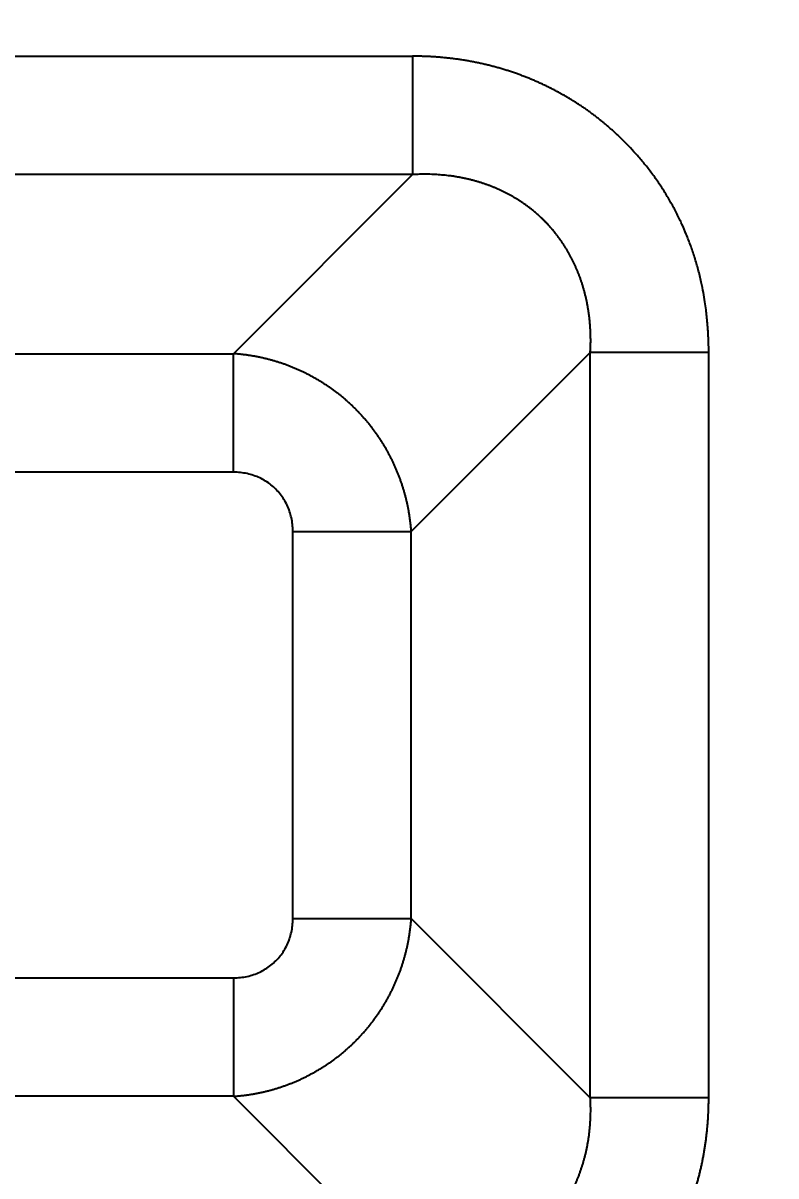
# Model space of a CAD drawing. Header units: millimetres. Extents: x -1286 to 291, y 5350 to 5880.
# Drawn here: x -1011.89 to -999.81, y 5699.31 to 5717.81 of the extents above; entities that cross this region are included whole.
import ezdxf

# ---------------------------------------------------------------- set-up
doc = ezdxf.new("R2010")
doc.units = ezdxf.units.MM
doc.layers.add('dim', color=82, linetype='Continuous', lineweight=9)
doc.layers.add('粗实线层', color=7, linetype='Continuous', lineweight=35)
doc.dimstyles.new('ISO-25', dxfattribs={"dimscale": 1.5, "dimtxt": 2.5, "dimasz": 2.5, "dimexe": 1.25, "dimexo": 0.625, "dimtad": 1, "dimtxsty": 'Standard', "dimcen": 2.5, "dimadec": 0, "dimazin": 0, "dimtfac": 1, "dimtmove": 0, "dimatfit": 3, "dimfxl": 0, "dimarcsym": 0})

# ---------------------------------------------------------------- blocks, each defined once
blk = doc.blocks.new('*D39')
at = {"layer": 'Defpoints', "color": 0, "lineweight": 18, "transparency": 16777216}
for p in [(-981.514, 5754.075), (-1136.803, 5623.235)]:
    blk.add_point(p, dxfattribs=at)
at = {"layer": 'dim', "color": 0, "lineweight": -2, "transparency": 16777216}
for p, q in [((-931.597, 5796.133), (-979.219, 5756.008)), ((-1136.803, 5623.235), (-981.514, 5754.075)), ((-1139.097, 5621.302), (-1141.391, 5619.369))]:
    blk.add_line(p, q, dxfattribs=at)
at = {"layer": 'dim', "color": 0, "lineweight": 18, "transparency": 16777216}
for points in [[(-979.542, 5756.391), (-978.897, 5755.626), (-981.514, 5754.075)], [(-1139.419, 5621.684), (-1138.775, 5620.92), (-1136.803, 5623.235)]]:
    blk.add_solid(points, dxfattribs=at)
at = {"layer": 'dim', "color": 0, "lineweight": 18, "transparency": 16777216, "insert": (-942.427, 5790.849), "char_height": 3.75, "attachment_point": 5, "rotation": 40.1161}
blk.add_mtext('∅203,06', dxfattribs=at)

msp = doc.modelspace()

# ---------------------------------------------------------------- linework, layer by layer
at = {"layer": '粗实线层', "lineweight": 25}
for p, q in [((-1017.601, 5717.274), (-1005.643, 5717.274)), ((-1005.643, 5715.374), (-1017.6, 5715.374)), ((-1008.516, 5712.501), (-1005.643, 5715.374)), ((-1014.728, 5712.501), (-1008.516, 5712.501)), ((-1005.665, 5709.65), (-1002.792, 5712.523)), ((-1002.792, 5700.566), (-1002.792, 5712.523)), ((-1000.892, 5700.565), (-1000.892, 5712.523)), ((-1008.516, 5710.6), (-1014.728, 5710.6)), ((-1007.566, 5703.438), (-1007.566, 5709.65)), ((-1005.665, 5703.438), (-1005.665, 5709.65)), ((-1005.665, 5703.438), (-1002.792, 5700.566)), ((-1014.728, 5702.488), (-1008.516, 5702.488)), ((-1008.516, 5700.588), (-1014.728, 5700.588)), ((-1008.516, 5700.588), (-1005.643, 5697.715))]:
    msp.add_line(p, q, dxfattribs=at)
for radius in [87.342, 87.216, 86.564]:
    msp.add_circle((-1053.128, 5688.655), radius, dxfattribs=at)
for centre, radius, start, end in [((-1059.158, 5688.655), 102.402, 14.30847, 151.42209), ((-1059.158, 5688.655), 102.401, 14.30847, 151.42209), ((-1059.158, 5688.655), 102.032, 6.18953, 168.43129), ((-1059.158, 5688.655), 101.531, 6.18953, 168.40811), ((-1059.158, 5688.655), 100.442, 20.91041, 168.28064), ((-1059.158, 5688.655), 100.141, 20.91041, 168.28065), ((-1059.158, 5688.655), 100.022, 21.11656, 168.26666), ((-1059.158, 5688.655), 99.521, 21.13618, 168.17064), ((-1053.128, 5688.655), 86.224, 0.08059, 89.91941), ((-1053.128, 5688.655), 85.581, 0.90297, 89.09703), ((-1053.128, 5688.655), 83.696, 2.22396, 87.77604), ((-1053.128, 5688.655), 82.706, 2.58039, 87.41961)]:
    msp.add_arc(centre, radius, start, end, dxfattribs=at)
for points, knots in [([(-1000.892, 5712.523), (-1000.892, 5712.535), (-1000.892, 5712.56), (-1000.892, 5712.596), (-1000.893, 5712.631), (-1000.894, 5712.666), (-1000.895, 5712.7), (-1000.896, 5712.732), (-1000.897, 5712.764), (-1000.899, 5712.795), (-1000.901, 5712.825), (-1000.902, 5712.854), (-1000.904, 5712.882), (-1000.906, 5712.91), (-1000.908, 5712.936), (-1000.91, 5712.962), (-1000.913, 5712.986), (-1000.915, 5713.01), (-1000.917, 5713.033), (-1000.919, 5713.055), (-1000.921, 5713.076), (-1000.926, 5713.125), (-1000.936, 5713.21), (-1000.953, 5713.338), (-1000.978, 5713.488), (-1001.013, 5713.661), (-1001.059, 5713.849), (-1001.115, 5714.044), (-1001.179, 5714.234), (-1001.248, 5714.412), (-1001.322, 5714.581), (-1001.4, 5714.743), (-1001.486, 5714.905), (-1001.581, 5715.068), (-1001.686, 5715.231), (-1001.8, 5715.391), (-1001.918, 5715.542), (-1002.033, 5715.678), (-1002.145, 5715.8), (-1002.232, 5715.89), (-1002.297, 5715.954), (-1002.339, 5715.995), (-1002.382, 5716.035), (-1002.426, 5716.075), (-1002.471, 5716.115), (-1002.516, 5716.154), (-1002.562, 5716.193), (-1002.609, 5716.231), (-1002.656, 5716.269), (-1002.704, 5716.306), (-1002.753, 5716.343), (-1002.802, 5716.379), (-1002.852, 5716.415), (-1002.902, 5716.45), (-1002.954, 5716.485), (-1003.006, 5716.519), (-1003.058, 5716.552), (-1003.111, 5716.585), (-1003.165, 5716.617), (-1003.219, 5716.649), (-1003.274, 5716.679), (-1003.33, 5716.71), (-1003.386, 5716.739), (-1003.443, 5716.768), (-1003.5, 5716.796), (-1003.558, 5716.824), (-1003.616, 5716.85), (-1003.675, 5716.876), (-1003.734, 5716.902), (-1003.794, 5716.926), (-1003.855, 5716.95), (-1003.916, 5716.973), (-1003.978, 5716.995), (-1004.04, 5717.016), (-1004.102, 5717.037), (-1004.165, 5717.057), (-1004.228, 5717.076), (-1004.292, 5717.094), (-1004.356, 5717.111), (-1004.421, 5717.128), (-1004.486, 5717.143), (-1004.552, 5717.158), (-1004.617, 5717.172), (-1004.684, 5717.185), (-1004.75, 5717.197), (-1004.817, 5717.209), (-1004.885, 5717.219), (-1004.952, 5717.229), (-1005.02, 5717.237), (-1005.088, 5717.245), (-1005.157, 5717.252), (-1005.226, 5717.258), (-1005.295, 5717.263), (-1005.364, 5717.267), (-1005.433, 5717.27), (-1005.503, 5717.272), (-1005.573, 5717.274), (-1005.62, 5717.274), (-1005.643, 5717.274)], [0, 0, 0, 0, 0.004956, 0.009794, 0.014513, 0.019115, 0.023598, 0.027963, 0.032209, 0.036337, 0.040347, 0.044238, 0.04801, 0.051664, 0.055199, 0.058615, 0.061912, 0.06509, 0.06815, 0.071091, 0.073913, 0.076616, 0.090894, 0.108111, 0.128274, 0.151386, 0.178814, 0.205869, 0.232556, 0.258875, 0.282249, 0.306185, 0.330682, 0.35574, 0.381361, 0.408568, 0.434066, 0.45785, 0.47992, 0.500277, 0.508121, 0.515994, 0.523895, 0.531825, 0.539783, 0.54777, 0.555785, 0.563828, 0.5719, 0.579999, 0.588127, 0.596282, 0.604464, 0.612674, 0.620911, 0.629175, 0.637466, 0.645785, 0.65413, 0.662503, 0.670903, 0.67933, 0.687785, 0.696266, 0.704775, 0.71331, 0.721872, 0.730461, 0.739075, 0.747715, 0.756381, 0.765071, 0.773787, 0.782528, 0.791294, 0.800087, 0.808905, 0.81775, 0.82662, 0.835517, 0.844441, 0.85339, 0.862365, 0.871366, 0.880393, 0.889445, 0.898522, 0.907623, 0.916749, 0.9259, 0.935076, 0.944277, 0.953502, 0.962753, 0.972028, 0.981328, 0.990652, 1, 1, 1, 1]), ([(-1002.792, 5712.523), (-1002.792, 5712.532), (-1002.791, 5712.55), (-1002.789, 5712.577), (-1002.788, 5712.604), (-1002.788, 5712.631), (-1002.787, 5712.657), (-1002.786, 5712.684), (-1002.786, 5712.711), (-1002.786, 5712.737), (-1002.787, 5712.764), (-1002.787, 5712.79), (-1002.788, 5712.816), (-1002.789, 5712.843), (-1002.79, 5712.869), (-1002.791, 5712.895), (-1002.793, 5712.921), (-1002.794, 5712.947), (-1002.796, 5712.972), (-1002.798, 5712.998), (-1002.801, 5713.024), (-1002.803, 5713.049), (-1002.806, 5713.075), (-1002.809, 5713.1), (-1002.812, 5713.125), (-1002.816, 5713.15), (-1002.819, 5713.175), (-1002.823, 5713.2), (-1002.827, 5713.225), (-1002.831, 5713.25), (-1002.836, 5713.275), (-1002.84, 5713.299), (-1002.845, 5713.323), (-1002.85, 5713.348), (-1002.855, 5713.372), (-1002.861, 5713.396), (-1002.866, 5713.42), (-1002.872, 5713.444), (-1002.878, 5713.468), (-1002.884, 5713.491), (-1002.891, 5713.515), (-1002.897, 5713.538), (-1002.904, 5713.562), (-1002.911, 5713.585), (-1002.918, 5713.608), (-1002.925, 5713.631), (-1002.933, 5713.653), (-1002.94, 5713.676), (-1002.948, 5713.699), (-1002.956, 5713.721), (-1002.964, 5713.744), (-1002.973, 5713.766), (-1002.981, 5713.788), (-1002.99, 5713.81), (-1002.999, 5713.831), (-1003.008, 5713.853), (-1003.017, 5713.875), (-1003.027, 5713.896), (-1003.036, 5713.917), (-1003.046, 5713.939), (-1003.056, 5713.96), (-1003.066, 5713.98), (-1003.076, 5714.001), (-1003.087, 5714.022), (-1003.097, 5714.042), (-1003.108, 5714.063), (-1003.119, 5714.083), (-1003.13, 5714.103), (-1003.141, 5714.123), (-1003.153, 5714.142), (-1003.164, 5714.162), (-1003.176, 5714.181), (-1003.188, 5714.201), (-1003.2, 5714.22), (-1003.212, 5714.239), (-1003.224, 5714.258), (-1003.237, 5714.277), (-1003.249, 5714.295), (-1003.262, 5714.314), (-1003.275, 5714.332), (-1003.288, 5714.35), (-1003.301, 5714.368), (-1003.315, 5714.386), (-1003.328, 5714.404), (-1003.342, 5714.421), (-1003.355, 5714.439), (-1003.369, 5714.456), (-1003.383, 5714.473), (-1003.398, 5714.49), (-1003.412, 5714.506), (-1003.426, 5714.523), (-1003.441, 5714.54), (-1003.456, 5714.556), (-1003.47, 5714.572), (-1003.485, 5714.588), (-1003.501, 5714.604), (-1003.516, 5714.619), (-1003.537, 5714.641), (-1003.564, 5714.667), (-1003.597, 5714.698), (-1003.631, 5714.729), (-1003.665, 5714.759), (-1003.701, 5714.789), (-1003.736, 5714.818), (-1003.773, 5714.846), (-1003.81, 5714.874), (-1003.848, 5714.901), (-1003.887, 5714.928), (-1003.926, 5714.954), (-1003.966, 5714.979), (-1004.006, 5715.003), (-1004.048, 5715.027), (-1004.089, 5715.05), (-1004.132, 5715.073), (-1004.175, 5715.095), (-1004.218, 5715.116), (-1004.262, 5715.136), (-1004.307, 5715.156), (-1004.352, 5715.174), (-1004.398, 5715.193), (-1004.445, 5715.21), (-1004.492, 5715.226), (-1004.539, 5715.242), (-1004.587, 5715.257), (-1004.636, 5715.271), (-1004.685, 5715.284), (-1004.734, 5715.297), (-1004.785, 5715.309), (-1004.835, 5715.319), (-1004.886, 5715.329), (-1004.938, 5715.338), (-1004.989, 5715.347), (-1005.042, 5715.354), (-1005.095, 5715.36), (-1005.148, 5715.366), (-1005.201, 5715.37), (-1005.255, 5715.374), (-1005.31, 5715.377), (-1005.365, 5715.379), (-1005.42, 5715.38), (-1005.475, 5715.38), (-1005.531, 5715.379), (-1005.587, 5715.377), (-1005.624, 5715.375), (-1005.643, 5715.374)], [0, 0, 0, 0, 0.005924, 0.011829, 0.017716, 0.023584, 0.029433, 0.035265, 0.041078, 0.046873, 0.05265, 0.058409, 0.06415, 0.069873, 0.075579, 0.081267, 0.086938, 0.092592, 0.098228, 0.103848, 0.10945, 0.115035, 0.120604, 0.126156, 0.131691, 0.13721, 0.142713, 0.1482, 0.15367, 0.159124, 0.164563, 0.169986, 0.175393, 0.180785, 0.186161, 0.191522, 0.196869, 0.2022, 0.207516, 0.212817, 0.218104, 0.223376, 0.228634, 0.233878, 0.239108, 0.244323, 0.249525, 0.254714, 0.259888, 0.26505, 0.270198, 0.275333, 0.280454, 0.285564, 0.29066, 0.295744, 0.300815, 0.305874, 0.310921, 0.315957, 0.32098, 0.325992, 0.330992, 0.33598, 0.340958, 0.345925, 0.35088, 0.355825, 0.36076, 0.365684, 0.370597, 0.375501, 0.380395, 0.385279, 0.390153, 0.395018, 0.399873, 0.40472, 0.409558, 0.414387, 0.419207, 0.424019, 0.428822, 0.433618, 0.438406, 0.443186, 0.447958, 0.452723, 0.457481, 0.462232, 0.466976, 0.471713, 0.476444, 0.481169, 0.485887, 0.4906, 0.495306, 0.500008, 0.509822, 0.519661, 0.529527, 0.539421, 0.549346, 0.559303, 0.569293, 0.579318, 0.589379, 0.599479, 0.609618, 0.619799, 0.630022, 0.64029, 0.650603, 0.660963, 0.671371, 0.68183, 0.69234, 0.702902, 0.713519, 0.724191, 0.734919, 0.745705, 0.756551, 0.767457, 0.778425, 0.789455, 0.80055, 0.811709, 0.822935, 0.834229, 0.845591, 0.857022, 0.868525, 0.880099, 0.891746, 0.903466, 0.915261, 0.927132, 0.93908, 0.951105, 0.963209, 0.975392, 0.987656, 1, 1, 1, 1]), ([(-1005.665, 5709.65), (-1005.666, 5709.659), (-1005.667, 5709.677), (-1005.669, 5709.703), (-1005.672, 5709.73), (-1005.674, 5709.757), (-1005.677, 5709.784), (-1005.68, 5709.81), (-1005.684, 5709.837), (-1005.687, 5709.864), (-1005.691, 5709.891), (-1005.695, 5709.917), (-1005.7, 5709.944), (-1005.704, 5709.97), (-1005.709, 5709.997), (-1005.714, 5710.024), (-1005.719, 5710.05), (-1005.725, 5710.077), (-1005.73, 5710.103), (-1005.736, 5710.13), (-1005.743, 5710.156), (-1005.749, 5710.182), (-1005.756, 5710.209), (-1005.763, 5710.235), (-1005.77, 5710.261), (-1005.777, 5710.287), (-1005.785, 5710.313), (-1005.793, 5710.339), (-1005.801, 5710.365), (-1005.809, 5710.391), (-1005.818, 5710.417), (-1005.826, 5710.443), (-1005.835, 5710.469), (-1005.845, 5710.494), (-1005.854, 5710.52), (-1005.864, 5710.545), (-1005.874, 5710.571), (-1005.884, 5710.596), (-1005.894, 5710.621), (-1005.905, 5710.647), (-1005.916, 5710.672), (-1005.927, 5710.697), (-1005.938, 5710.722), (-1005.95, 5710.746), (-1005.961, 5710.771), (-1005.973, 5710.796), (-1005.986, 5710.82), (-1005.998, 5710.845), (-1006.011, 5710.869), (-1006.023, 5710.893), (-1006.037, 5710.918), (-1006.05, 5710.942), (-1006.063, 5710.966), (-1006.077, 5710.989), (-1006.091, 5711.013), (-1006.105, 5711.037), (-1006.12, 5711.06), (-1006.134, 5711.083), (-1006.149, 5711.107), (-1006.164, 5711.13), (-1006.18, 5711.153), (-1006.195, 5711.175), (-1006.211, 5711.198), (-1006.227, 5711.221), (-1006.243, 5711.243), (-1006.259, 5711.265), (-1006.275, 5711.287), (-1006.292, 5711.309), (-1006.309, 5711.331), (-1006.326, 5711.353), (-1006.343, 5711.374), (-1006.361, 5711.396), (-1006.379, 5711.417), (-1006.396, 5711.438), (-1006.415, 5711.459), (-1006.433, 5711.48), (-1006.451, 5711.5), (-1006.47, 5711.521), (-1006.489, 5711.541), (-1006.508, 5711.561), (-1006.527, 5711.581), (-1006.546, 5711.601), (-1006.566, 5711.62), (-1006.586, 5711.639), (-1006.605, 5711.659), (-1006.625, 5711.678), (-1006.646, 5711.696), (-1006.666, 5711.715), (-1006.687, 5711.734), (-1006.707, 5711.752), (-1006.728, 5711.77), (-1006.749, 5711.788), (-1006.771, 5711.805), (-1006.792, 5711.823), (-1006.813, 5711.84), (-1006.835, 5711.857), (-1006.857, 5711.874), (-1006.879, 5711.891), (-1006.901, 5711.907), (-1006.923, 5711.924), (-1006.946, 5711.94), (-1006.968, 5711.956), (-1006.991, 5711.971), (-1007.014, 5711.987), (-1007.037, 5712.002), (-1007.06, 5712.017), (-1007.083, 5712.032), (-1007.106, 5712.046), (-1007.13, 5712.061), (-1007.153, 5712.075), (-1007.177, 5712.089), (-1007.201, 5712.103), (-1007.225, 5712.116), (-1007.249, 5712.13), (-1007.273, 5712.143), (-1007.297, 5712.156), (-1007.322, 5712.168), (-1007.346, 5712.181), (-1007.371, 5712.193), (-1007.395, 5712.205), (-1007.42, 5712.217), (-1007.445, 5712.228), (-1007.47, 5712.239), (-1007.495, 5712.25), (-1007.52, 5712.261), (-1007.545, 5712.272), (-1007.57, 5712.282), (-1007.596, 5712.292), (-1007.621, 5712.302), (-1007.647, 5712.312), (-1007.672, 5712.322), (-1007.698, 5712.331), (-1007.723, 5712.34), (-1007.749, 5712.349), (-1007.775, 5712.357), (-1007.801, 5712.365), (-1007.827, 5712.373), (-1007.853, 5712.381), (-1007.879, 5712.389), (-1007.905, 5712.396), (-1007.931, 5712.403), (-1007.958, 5712.41), (-1007.984, 5712.417), (-1008.01, 5712.423), (-1008.037, 5712.43), (-1008.063, 5712.436), (-1008.09, 5712.441), (-1008.116, 5712.447), (-1008.143, 5712.452), (-1008.169, 5712.457), (-1008.196, 5712.462), (-1008.222, 5712.466), (-1008.249, 5712.471), (-1008.276, 5712.475), (-1008.302, 5712.479), (-1008.329, 5712.482), (-1008.356, 5712.485), (-1008.382, 5712.489), (-1008.409, 5712.492), (-1008.436, 5712.494), (-1008.463, 5712.497), (-1008.489, 5712.499), (-1008.507, 5712.5), (-1008.516, 5712.501)], [0, 0, 0, 0, 0.006177, 0.012354, 0.018532, 0.024711, 0.030891, 0.037071, 0.043252, 0.049434, 0.055616, 0.061799, 0.067982, 0.074166, 0.080351, 0.086537, 0.092724, 0.098912, 0.105101, 0.11129, 0.117481, 0.123672, 0.129864, 0.136058, 0.142251, 0.148446, 0.154641, 0.160838, 0.167034, 0.173232, 0.179431, 0.18563, 0.19183, 0.198031, 0.204233, 0.210436, 0.21664, 0.222845, 0.229051, 0.235259, 0.241468, 0.247678, 0.25389, 0.260103, 0.266319, 0.272535, 0.278754, 0.284973, 0.291194, 0.297416, 0.30364, 0.309864, 0.31609, 0.322316, 0.328543, 0.334772, 0.341001, 0.347231, 0.353461, 0.359693, 0.365925, 0.372158, 0.378391, 0.384625, 0.39086, 0.397095, 0.403332, 0.409568, 0.415806, 0.422044, 0.428283, 0.434523, 0.440763, 0.447004, 0.453245, 0.459486, 0.465728, 0.47197, 0.478212, 0.484455, 0.490697, 0.49694, 0.503183, 0.509425, 0.515668, 0.52191, 0.528152, 0.534393, 0.540634, 0.546875, 0.553116, 0.559355, 0.565595, 0.571833, 0.578071, 0.584309, 0.590546, 0.596782, 0.603018, 0.609253, 0.615487, 0.621721, 0.627954, 0.634187, 0.640418, 0.64665, 0.65288, 0.659109, 0.665338, 0.671565, 0.677791, 0.684017, 0.690241, 0.696464, 0.702686, 0.708906, 0.715125, 0.721342, 0.727558, 0.733772, 0.739985, 0.746196, 0.752405, 0.758614, 0.764821, 0.771027, 0.777231, 0.783435, 0.789638, 0.79584, 0.802041, 0.808241, 0.81444, 0.820639, 0.826837, 0.833033, 0.839229, 0.845424, 0.851618, 0.857812, 0.864004, 0.870196, 0.876386, 0.882575, 0.888763, 0.894951, 0.901137, 0.907322, 0.913506, 0.91969, 0.925872, 0.932054, 0.938235, 0.944415, 0.950595, 0.956774, 0.962951, 0.969128, 0.975305, 0.98148, 0.987654, 0.993828, 1, 1, 1, 1]), ([(-1008.516, 5710.6), (-1008.516, 5710.704), (-1008.516, 5710.808), (-1008.516, 5711.013), (-1008.516, 5711.114), (-1008.516, 5711.312), (-1008.516, 5711.408), (-1008.516, 5711.594), (-1008.516, 5711.683), (-1008.516, 5711.852), (-1008.516, 5711.932), (-1008.516, 5712.08), (-1008.516, 5712.149), (-1008.516, 5712.273), (-1008.516, 5712.328), (-1008.516, 5712.425), (-1008.516, 5712.467), (-1008.516, 5712.501)], [0, 0, 0, 0, 0.125, 0.125, 0.25, 0.25, 0.375, 0.375, 0.5, 0.5, 0.625, 0.625, 0.75, 0.75, 0.875, 0.875, 1, 1, 1, 1]), ([(-1000.892, 5712.523), (-1000.996, 5712.523), (-1001.099, 5712.523), (-1001.304, 5712.523), (-1001.406, 5712.523), (-1001.603, 5712.523), (-1001.7, 5712.523), (-1001.885, 5712.523), (-1001.975, 5712.523), (-1002.144, 5712.523), (-1002.223, 5712.523), (-1002.372, 5712.523), (-1002.44, 5712.523), (-1002.564, 5712.523), (-1002.62, 5712.523), (-1002.717, 5712.523), (-1002.759, 5712.523), (-1002.792, 5712.523)], [0, 0, 0, 0, 0.125, 0.125, 0.25, 0.25, 0.375, 0.375, 0.5, 0.5, 0.625, 0.625, 0.75, 0.75, 0.875, 0.875, 1, 1, 1, 1]), ([(-1008.516, 5700.588), (-1008.507, 5700.588), (-1008.489, 5700.59), (-1008.463, 5700.592), (-1008.436, 5700.594), (-1008.409, 5700.597), (-1008.382, 5700.6), (-1008.356, 5700.603), (-1008.329, 5700.606), (-1008.302, 5700.61), (-1008.275, 5700.614), (-1008.249, 5700.618), (-1008.222, 5700.622), (-1008.196, 5700.627), (-1008.169, 5700.631), (-1008.142, 5700.636), (-1008.116, 5700.642), (-1008.089, 5700.647), (-1008.063, 5700.653), (-1008.036, 5700.659), (-1008.01, 5700.665), (-1007.984, 5700.671), (-1007.957, 5700.678), (-1007.931, 5700.685), (-1007.905, 5700.692), (-1007.879, 5700.7), (-1007.853, 5700.707), (-1007.827, 5700.715), (-1007.801, 5700.723), (-1007.775, 5700.731), (-1007.749, 5700.74), (-1007.723, 5700.749), (-1007.697, 5700.758), (-1007.672, 5700.767), (-1007.646, 5700.776), (-1007.621, 5700.786), (-1007.595, 5700.796), (-1007.57, 5700.806), (-1007.545, 5700.817), (-1007.519, 5700.827), (-1007.494, 5700.838), (-1007.469, 5700.849), (-1007.444, 5700.86), (-1007.42, 5700.872), (-1007.395, 5700.884), (-1007.37, 5700.896), (-1007.346, 5700.908), (-1007.321, 5700.92), (-1007.297, 5700.933), (-1007.273, 5700.946), (-1007.248, 5700.959), (-1007.224, 5700.972), (-1007.2, 5700.986), (-1007.177, 5701), (-1007.153, 5701.014), (-1007.129, 5701.028), (-1007.106, 5701.042), (-1007.083, 5701.057), (-1007.059, 5701.072), (-1007.036, 5701.087), (-1007.013, 5701.102), (-1006.991, 5701.117), (-1006.968, 5701.133), (-1006.945, 5701.149), (-1006.923, 5701.165), (-1006.901, 5701.181), (-1006.879, 5701.198), (-1006.857, 5701.214), (-1006.835, 5701.231), (-1006.813, 5701.248), (-1006.792, 5701.266), (-1006.77, 5701.283), (-1006.749, 5701.301), (-1006.728, 5701.319), (-1006.707, 5701.337), (-1006.686, 5701.355), (-1006.666, 5701.374), (-1006.645, 5701.392), (-1006.625, 5701.411), (-1006.605, 5701.43), (-1006.585, 5701.449), (-1006.565, 5701.469), (-1006.546, 5701.488), (-1006.527, 5701.508), (-1006.507, 5701.528), (-1006.488, 5701.548), (-1006.47, 5701.568), (-1006.451, 5701.589), (-1006.432, 5701.609), (-1006.414, 5701.63), (-1006.396, 5701.651), (-1006.378, 5701.672), (-1006.361, 5701.693), (-1006.343, 5701.714), (-1006.326, 5701.736), (-1006.309, 5701.758), (-1006.292, 5701.779), (-1006.275, 5701.801), (-1006.259, 5701.823), (-1006.242, 5701.846), (-1006.226, 5701.868), (-1006.21, 5701.891), (-1006.195, 5701.913), (-1006.179, 5701.936), (-1006.164, 5701.959), (-1006.149, 5701.982), (-1006.134, 5702.005), (-1006.12, 5702.029), (-1006.105, 5702.052), (-1006.091, 5702.076), (-1006.077, 5702.099), (-1006.063, 5702.123), (-1006.05, 5702.147), (-1006.036, 5702.171), (-1006.023, 5702.195), (-1006.01, 5702.22), (-1005.998, 5702.244), (-1005.985, 5702.268), (-1005.973, 5702.293), (-1005.961, 5702.318), (-1005.949, 5702.342), (-1005.938, 5702.367), (-1005.927, 5702.392), (-1005.916, 5702.417), (-1005.905, 5702.442), (-1005.894, 5702.467), (-1005.884, 5702.493), (-1005.874, 5702.518), (-1005.864, 5702.543), (-1005.854, 5702.569), (-1005.844, 5702.595), (-1005.835, 5702.62), (-1005.826, 5702.646), (-1005.817, 5702.672), (-1005.809, 5702.698), (-1005.801, 5702.723), (-1005.793, 5702.749), (-1005.785, 5702.775), (-1005.777, 5702.802), (-1005.77, 5702.828), (-1005.763, 5702.854), (-1005.756, 5702.88), (-1005.749, 5702.906), (-1005.743, 5702.933), (-1005.736, 5702.959), (-1005.73, 5702.986), (-1005.725, 5703.012), (-1005.719, 5703.038), (-1005.714, 5703.065), (-1005.709, 5703.092), (-1005.704, 5703.118), (-1005.7, 5703.145), (-1005.695, 5703.171), (-1005.691, 5703.198), (-1005.687, 5703.225), (-1005.684, 5703.251), (-1005.68, 5703.278), (-1005.677, 5703.305), (-1005.674, 5703.331), (-1005.672, 5703.358), (-1005.669, 5703.385), (-1005.667, 5703.412), (-1005.666, 5703.43), (-1005.665, 5703.438)], [0, 0, 0, 0, 0.006177, 0.012354, 0.018532, 0.024711, 0.030891, 0.037071, 0.043252, 0.049434, 0.055616, 0.061799, 0.067982, 0.074166, 0.080351, 0.086537, 0.092724, 0.098912, 0.105101, 0.11129, 0.117481, 0.123672, 0.129864, 0.136058, 0.142251, 0.148446, 0.154641, 0.160838, 0.167034, 0.173232, 0.179431, 0.18563, 0.19183, 0.198031, 0.204233, 0.210436, 0.21664, 0.222845, 0.229051, 0.235259, 0.241468, 0.247678, 0.25389, 0.260103, 0.266319, 0.272535, 0.278754, 0.284973, 0.291194, 0.297416, 0.30364, 0.309864, 0.31609, 0.322316, 0.328543, 0.334772, 0.341001, 0.347231, 0.353461, 0.359693, 0.365925, 0.372158, 0.378391, 0.384625, 0.39086, 0.397095, 0.403332, 0.409568, 0.415806, 0.422044, 0.428283, 0.434523, 0.440763, 0.447004, 0.453245, 0.459486, 0.465728, 0.47197, 0.478212, 0.484455, 0.490697, 0.49694, 0.503183, 0.509425, 0.515668, 0.52191, 0.528152, 0.534393, 0.540634, 0.546875, 0.553116, 0.559355, 0.565595, 0.571833, 0.578071, 0.584309, 0.590546, 0.596782, 0.603018, 0.609253, 0.615487, 0.621721, 0.627954, 0.634187, 0.640418, 0.64665, 0.65288, 0.659109, 0.665338, 0.671565, 0.677791, 0.684017, 0.690241, 0.696464, 0.702686, 0.708906, 0.715125, 0.721342, 0.727558, 0.733772, 0.739985, 0.746196, 0.752405, 0.758614, 0.764821, 0.771027, 0.777231, 0.783435, 0.789638, 0.79584, 0.802041, 0.808241, 0.81444, 0.820639, 0.826837, 0.833033, 0.839229, 0.845424, 0.851618, 0.857812, 0.864004, 0.870196, 0.876386, 0.882575, 0.888763, 0.894951, 0.901137, 0.907322, 0.913506, 0.91969, 0.925872, 0.932054, 0.938235, 0.944415, 0.950595, 0.956774, 0.962951, 0.969128, 0.975305, 0.98148, 0.987654, 0.993828, 1, 1, 1, 1]), ([(-1007.566, 5703.438), (-1007.462, 5703.438), (-1007.358, 5703.438), (-1007.153, 5703.438), (-1007.052, 5703.438), (-1006.854, 5703.438), (-1006.758, 5703.438), (-1006.572, 5703.438), (-1006.483, 5703.438), (-1006.314, 5703.438), (-1006.234, 5703.438), (-1006.086, 5703.438), (-1006.017, 5703.438), (-1005.893, 5703.438), (-1005.838, 5703.438), (-1005.74, 5703.438), (-1005.699, 5703.438), (-1005.665, 5703.438)], [0, 0, 0, 0, 0.125, 0.125, 0.25, 0.25, 0.375, 0.375, 0.5, 0.5, 0.625, 0.625, 0.75, 0.75, 0.875, 0.875, 1, 1, 1, 1]), ([(-1005.643, 5697.715), (-1005.634, 5697.714), (-1005.616, 5697.713), (-1005.589, 5697.712), (-1005.562, 5697.711), (-1005.535, 5697.71), (-1005.509, 5697.709), (-1005.482, 5697.709), (-1005.455, 5697.709), (-1005.429, 5697.709), (-1005.402, 5697.709), (-1005.376, 5697.709), (-1005.35, 5697.71), (-1005.323, 5697.711), (-1005.297, 5697.712), (-1005.271, 5697.713), (-1005.245, 5697.715), (-1005.219, 5697.717), (-1005.194, 5697.719), (-1005.168, 5697.721), (-1005.142, 5697.723), (-1005.117, 5697.726), (-1005.091, 5697.729), (-1005.066, 5697.732), (-1005.041, 5697.735), (-1005.016, 5697.738), (-1004.991, 5697.742), (-1004.966, 5697.746), (-1004.941, 5697.75), (-1004.916, 5697.754), (-1004.891, 5697.758), (-1004.867, 5697.763), (-1004.843, 5697.768), (-1004.818, 5697.773), (-1004.794, 5697.778), (-1004.77, 5697.783), (-1004.746, 5697.789), (-1004.722, 5697.795), (-1004.698, 5697.801), (-1004.675, 5697.807), (-1004.651, 5697.813), (-1004.628, 5697.82), (-1004.604, 5697.826), (-1004.581, 5697.833), (-1004.558, 5697.84), (-1004.535, 5697.848), (-1004.512, 5697.855), (-1004.49, 5697.863), (-1004.467, 5697.871), (-1004.445, 5697.879), (-1004.422, 5697.887), (-1004.4, 5697.895), (-1004.378, 5697.904), (-1004.356, 5697.912), (-1004.334, 5697.921), (-1004.313, 5697.93), (-1004.291, 5697.94), (-1004.27, 5697.949), (-1004.249, 5697.959), (-1004.227, 5697.968), (-1004.206, 5697.978), (-1004.186, 5697.988), (-1004.165, 5697.999), (-1004.144, 5698.009), (-1004.124, 5698.02), (-1004.103, 5698.03), (-1004.083, 5698.041), (-1004.063, 5698.052), (-1004.043, 5698.064), (-1004.024, 5698.075), (-1004.004, 5698.087), (-1003.985, 5698.098), (-1003.965, 5698.11), (-1003.946, 5698.122), (-1003.927, 5698.134), (-1003.908, 5698.147), (-1003.889, 5698.159), (-1003.871, 5698.172), (-1003.852, 5698.184), (-1003.834, 5698.197), (-1003.816, 5698.21), (-1003.798, 5698.224), (-1003.78, 5698.237), (-1003.762, 5698.25), (-1003.745, 5698.264), (-1003.727, 5698.278), (-1003.71, 5698.292), (-1003.693, 5698.306), (-1003.676, 5698.32), (-1003.659, 5698.334), (-1003.643, 5698.349), (-1003.626, 5698.363), (-1003.61, 5698.378), (-1003.594, 5698.393), (-1003.578, 5698.408), (-1003.562, 5698.423), (-1003.547, 5698.438), (-1003.525, 5698.459), (-1003.499, 5698.486), (-1003.468, 5698.519), (-1003.437, 5698.553), (-1003.407, 5698.588), (-1003.377, 5698.623), (-1003.348, 5698.659), (-1003.32, 5698.695), (-1003.292, 5698.733), (-1003.265, 5698.771), (-1003.238, 5698.809), (-1003.212, 5698.849), (-1003.187, 5698.888), (-1003.163, 5698.929), (-1003.139, 5698.97), (-1003.116, 5699.012), (-1003.093, 5699.054), (-1003.071, 5699.097), (-1003.05, 5699.141), (-1003.03, 5699.185), (-1003.01, 5699.23), (-1002.991, 5699.275), (-1002.973, 5699.321), (-1002.956, 5699.367), (-1002.94, 5699.414), (-1002.924, 5699.462), (-1002.909, 5699.51), (-1002.895, 5699.558), (-1002.882, 5699.607), (-1002.869, 5699.657), (-1002.857, 5699.707), (-1002.847, 5699.757), (-1002.837, 5699.809), (-1002.828, 5699.86), (-1002.819, 5699.912), (-1002.812, 5699.964), (-1002.806, 5700.017), (-1002.8, 5700.07), (-1002.796, 5700.124), (-1002.792, 5700.178), (-1002.789, 5700.232), (-1002.787, 5700.287), (-1002.786, 5700.342), (-1002.786, 5700.397), (-1002.787, 5700.453), (-1002.789, 5700.509), (-1002.791, 5700.547), (-1002.792, 5700.566)], [0, 0, 0, 0, 0.005924, 0.011829, 0.017716, 0.023584, 0.029433, 0.035265, 0.041078, 0.046873, 0.05265, 0.058409, 0.06415, 0.069873, 0.075579, 0.081267, 0.086938, 0.092592, 0.098228, 0.103848, 0.10945, 0.115035, 0.120604, 0.126156, 0.131691, 0.13721, 0.142713, 0.1482, 0.15367, 0.159124, 0.164563, 0.169986, 0.175393, 0.180785, 0.186161, 0.191522, 0.196869, 0.2022, 0.207516, 0.212817, 0.218104, 0.223376, 0.228634, 0.233878, 0.239108, 0.244323, 0.249525, 0.254714, 0.259888, 0.26505, 0.270198, 0.275333, 0.280454, 0.285564, 0.29066, 0.295744, 0.300815, 0.305874, 0.310921, 0.315957, 0.32098, 0.325992, 0.330992, 0.33598, 0.340958, 0.345925, 0.35088, 0.355825, 0.36076, 0.365684, 0.370597, 0.375501, 0.380395, 0.385279, 0.390153, 0.395018, 0.399873, 0.40472, 0.409558, 0.414387, 0.419207, 0.424019, 0.428822, 0.433618, 0.438406, 0.443186, 0.447958, 0.452723, 0.457481, 0.462232, 0.466976, 0.471713, 0.476444, 0.481169, 0.485887, 0.4906, 0.495306, 0.500008, 0.509822, 0.519661, 0.529527, 0.539421, 0.549346, 0.559303, 0.569293, 0.579318, 0.589379, 0.599479, 0.609618, 0.619799, 0.630022, 0.64029, 0.650603, 0.660963, 0.671371, 0.68183, 0.69234, 0.702902, 0.713519, 0.724191, 0.734919, 0.745705, 0.756551, 0.767457, 0.778425, 0.789455, 0.80055, 0.811709, 0.822935, 0.834229, 0.845591, 0.857022, 0.868525, 0.880099, 0.891746, 0.903466, 0.915261, 0.927132, 0.93908, 0.951105, 0.963209, 0.975392, 0.987656, 1, 1, 1, 1]), ([(-1005.643, 5695.814), (-1005.631, 5695.814), (-1005.606, 5695.814), (-1005.57, 5695.815), (-1005.534, 5695.815), (-1005.5, 5695.816), (-1005.466, 5695.817), (-1005.434, 5695.818), (-1005.402, 5695.82), (-1005.371, 5695.821), (-1005.341, 5695.823), (-1005.312, 5695.825), (-1005.283, 5695.827), (-1005.256, 5695.829), (-1005.23, 5695.831), (-1005.204, 5695.833), (-1005.18, 5695.835), (-1005.156, 5695.837), (-1005.133, 5695.839), (-1005.111, 5695.841), (-1005.09, 5695.843), (-1005.041, 5695.849), (-1004.956, 5695.858), (-1004.828, 5695.876), (-1004.678, 5695.9), (-1004.505, 5695.935), (-1004.316, 5695.981), (-1004.122, 5696.038), (-1003.932, 5696.102), (-1003.754, 5696.171), (-1003.585, 5696.244), (-1003.423, 5696.322), (-1003.261, 5696.408), (-1003.098, 5696.503), (-1002.935, 5696.609), (-1002.775, 5696.722), (-1002.624, 5696.84), (-1002.488, 5696.956), (-1002.366, 5697.067), (-1002.276, 5697.155), (-1002.212, 5697.219), (-1002.171, 5697.262), (-1002.131, 5697.305), (-1002.091, 5697.349), (-1002.051, 5697.393), (-1002.012, 5697.439), (-1001.973, 5697.485), (-1001.935, 5697.531), (-1001.897, 5697.579), (-1001.86, 5697.626), (-1001.823, 5697.675), (-1001.787, 5697.724), (-1001.751, 5697.774), (-1001.716, 5697.825), (-1001.681, 5697.876), (-1001.647, 5697.928), (-1001.614, 5697.98), (-1001.581, 5698.034), (-1001.549, 5698.087), (-1001.517, 5698.142), (-1001.487, 5698.197), (-1001.456, 5698.252), (-1001.427, 5698.308), (-1001.398, 5698.365), (-1001.37, 5698.422), (-1001.342, 5698.48), (-1001.316, 5698.538), (-1001.29, 5698.597), (-1001.264, 5698.657), (-1001.24, 5698.717), (-1001.216, 5698.777), (-1001.193, 5698.838), (-1001.171, 5698.9), (-1001.15, 5698.962), (-1001.129, 5699.024), (-1001.109, 5699.087), (-1001.09, 5699.151), (-1001.072, 5699.215), (-1001.055, 5699.279), (-1001.038, 5699.343), (-1001.023, 5699.409), (-1001.008, 5699.474), (-1000.994, 5699.54), (-1000.981, 5699.606), (-1000.969, 5699.673), (-1000.957, 5699.74), (-1000.947, 5699.807), (-1000.937, 5699.875), (-1000.929, 5699.942), (-1000.921, 5700.011), (-1000.914, 5700.079), (-1000.908, 5700.148), (-1000.903, 5700.217), (-1000.899, 5700.286), (-1000.896, 5700.356), (-1000.894, 5700.425), (-1000.892, 5700.495), (-1000.892, 5700.542), (-1000.892, 5700.565)], [0, 0, 0, 0, 0.004956, 0.009794, 0.014513, 0.019115, 0.023598, 0.027963, 0.032209, 0.036337, 0.040347, 0.044238, 0.04801, 0.051664, 0.055199, 0.058615, 0.061912, 0.06509, 0.06815, 0.071091, 0.073913, 0.076616, 0.090894, 0.108111, 0.128274, 0.151386, 0.178814, 0.205869, 0.232556, 0.258875, 0.282249, 0.306185, 0.330682, 0.35574, 0.381361, 0.408568, 0.434066, 0.45785, 0.47992, 0.500277, 0.508121, 0.515994, 0.523895, 0.531825, 0.539783, 0.54777, 0.555785, 0.563828, 0.5719, 0.579999, 0.588127, 0.596282, 0.604464, 0.612674, 0.620911, 0.629175, 0.637466, 0.645785, 0.65413, 0.662503, 0.670903, 0.67933, 0.687785, 0.696266, 0.704775, 0.71331, 0.721872, 0.730461, 0.739075, 0.747715, 0.756381, 0.765071, 0.773787, 0.782528, 0.791294, 0.800087, 0.808905, 0.81775, 0.82662, 0.835517, 0.844441, 0.85339, 0.862365, 0.871366, 0.880393, 0.889445, 0.898522, 0.907623, 0.916749, 0.9259, 0.935076, 0.944277, 0.953502, 0.962753, 0.972028, 0.981328, 0.990652, 1, 1, 1, 1])]:
    msp.add_open_spline(points, degree=3, knots=knots, dxfattribs=at)
for points, weights in [([(-1005.643, 5717.274), (-1005.643, 5716.386), (-1005.643, 5715.663), (-1005.643, 5715.374)], [1.10247137787, 0.965844680293, 0.965842874066, 1.10246595919]), ([(-1007.566, 5709.65), (-1006.678, 5709.65), (-1005.954, 5709.65), (-1005.665, 5709.65)], [1.10246344043, 0.965844453474, 0.965845519864, 1.1024666396]), ([(-1008.516, 5702.488), (-1008.516, 5701.6), (-1008.516, 5700.877), (-1008.516, 5700.588)], [1.10246344043, 0.965844453474, 0.965845519864, 1.1024666396]), ([(-1000.892, 5700.565), (-1001.78, 5700.565), (-1002.503, 5700.565), (-1002.792, 5700.565)], [1.10247137787, 0.965844680293, 0.965842874066, 1.10246595919])]:
    msp.add_rational_spline(points, weights, degree=3, dxfattribs=at)
for points in [[(-1007.566, 5709.65), (-1007.566, 5709.725), (-1007.581, 5709.869), (-1007.651, 5710.074), (-1007.762, 5710.254), (-1007.911, 5710.404), (-1008.092, 5710.515), (-1008.297, 5710.585), (-1008.441, 5710.6), (-1008.516, 5710.6)], [(-1008.516, 5702.488), (-1008.441, 5702.488), (-1008.297, 5702.504), (-1008.092, 5702.573), (-1007.912, 5702.685), (-1007.762, 5702.834), (-1007.651, 5703.014), (-1007.581, 5703.219), (-1007.566, 5703.364), (-1007.566, 5703.438)]]:
    msp.add_open_spline(points, degree=3, dxfattribs=at)

# ---------------------------------------------------------------- dimensions: what is measured, and where the dimension line sits
at = {"layer": 'dim', "lineweight": 18}
dim = msp.add_diameter_dim_2p(p1=(-1136.803, 5623.235), p2=(-981.514, 5754.075), dimstyle='ISO-25', override={"dimasz": 2, "dimexe": 0.49975, "dimexo": 0.49975, "dimgap": 0.49975}, dxfattribs=at)
dim.commit()
dim.dimension.update_dxf_attribs({"geometry": '*D39', "text_midpoint": (-940.534, 5788.603), "dimtype": 163})

doc.saveas('drawing.dxf')
